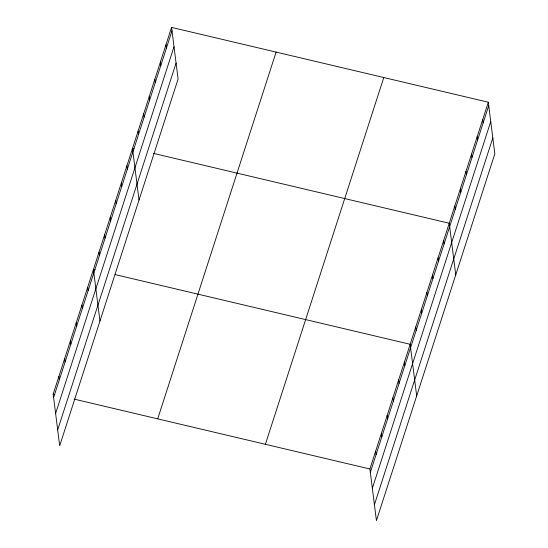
<?xml version="1.0" encoding="UTF-8"?>
<svg xmlns="http://www.w3.org/2000/svg" width="548" height="548" viewBox="0 0 548 548"><rect width="100%" height="100%" fill="white"/><g stroke="black" fill="none" stroke-linecap="round" stroke-linejoin="round"><path stroke-width="0.82" d="M171.572 27.4L178.093 79.015L59.691 445.777L53.177 394.17L171.572 27.4L488.309 102.223L494.823 153.83L376.428 520.6L369.907 468.985L488.309 102.223M53.601 397.574L172.004 30.804M55.615 413.48L174.011 46.717M57.684 429.872L176.079 63.102M157.694 418.857L276.096 52.087M265.39 444.298L383.785 77.528M370.338 472.397L488.734 105.627M372.352 488.302L490.748 121.533M374.421 504.694L492.816 137.925M134.109 148.816L132.5 148.433L139.021 200.047M153.406 153.372L449.237 223.255L455.758 274.863M95.037 269.849L93.427 269.465L99.948 321.08M115.135 274.596L410.164 344.288L416.685 395.896M53.177 394.17L54.779 394.546M74.076 399.108L369.907 468.985M482.726 119.512L483.158 122.916M477.144 136.801L477.575 140.206M471.561 154.091L471.992 157.502M465.978 171.38L466.41 174.791M460.395 188.676L460.827 192.081M454.819 205.966L455.244 209.37M443.654 240.545L444.086 243.949M438.071 257.834L438.503 261.245M432.488 275.123L432.92 278.535M426.913 292.413L427.337 295.824M421.33 309.709L421.761 313.114M415.747 326.998L416.179 330.403M404.417 362.105L404.842 365.509M398.663 379.915L399.095 383.326M392.909 397.732L393.341 401.136M387.162 415.542L387.594 418.953M381.408 433.358L381.84 436.77M375.661 451.175L376.092 454.58M165.989 44.689L166.421 48.101M160.406 61.979L160.838 65.39M154.824 79.268L155.255 82.68M149.241 96.564L149.673 99.969M143.665 113.854L144.09 117.258M138.082 131.143L138.514 134.548M126.917 165.722L127.348 169.133M121.334 183.011L121.766 186.423M115.751 200.308L116.183 203.712M110.175 217.597L110.607 221.002M104.593 234.887L105.024 238.291M99.01 252.176L99.441 255.58M87.68 287.282L88.112 290.687M81.926 305.092L82.358 308.503M76.179 322.909L76.604 326.32M70.425 340.726L70.856 344.13M64.678 358.536L65.102 361.947M58.924 376.353L59.355 379.764"/></g></svg>
